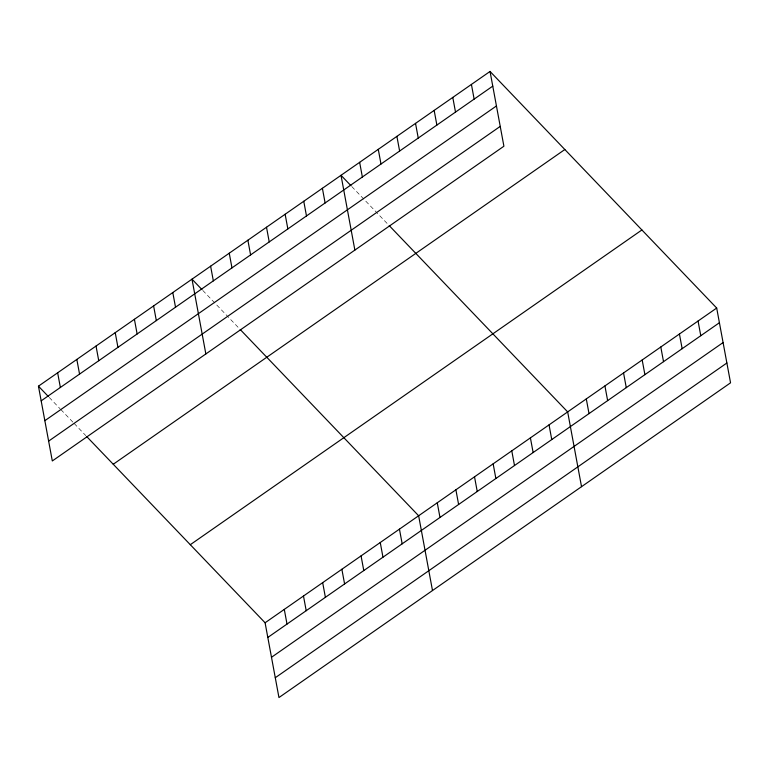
<?xml version="1.0" encoding="UTF-8"?>
<svg xmlns="http://www.w3.org/2000/svg" width="769" height="769" viewBox="0 0 769 769"><rect width="100%" height="100%" fill="white"/><g stroke="black" fill="none" stroke-linecap="round" stroke-linejoin="round"><path stroke-width="0.58" stroke-dasharray="3.85 2.88" d="M351.817 186.588L388.383 224.759M202.795 290.442L239.361 328.613M49.254 397.448L60.059 408.733M60.886 409.598L73.353 422.614M74.189 423.479L85.82 435.629"/><path stroke-width="1.15" d="M490.045 71.45L503.906 146.225L52.311 460.958L38.45 386.173L490.045 71.45L716.689 308.042L730.55 382.827L278.955 697.55L265.094 622.775L86.647 436.494M41.17 400.851L492.766 86.128M44.842 420.691L496.438 105.959M48.63 441.118L500.225 126.395M113.245 464.255L564.84 149.522M190.308 544.692L641.894 229.969M265.094 622.775L716.689 308.042M267.814 637.453L719.409 322.73M271.495 657.284L723.091 342.561M275.283 677.72L726.878 362.997M350.991 185.714L341.013 175.303L354.874 250.088M389.22 225.625L567.666 411.905L581.527 486.681M201.968 289.577L191.99 279.166L205.852 353.942M240.188 329.488L418.644 515.768L432.495 590.544M38.45 386.173L48.418 396.583M698.06 321.029L700.78 335.707M679.431 334.015L682.151 348.693M660.802 346.992L663.522 361.67M642.182 359.979L644.903 374.657M623.553 372.955L626.274 387.643M604.924 385.942L607.645 400.62M586.295 398.928L589.016 413.607M549.037 424.892L551.758 439.57M471.416 84.427L474.137 99.105M530.408 437.869L533.128 452.547M452.787 97.413L455.508 112.091M511.779 450.855L514.499 465.533M434.158 110.39L436.879 125.078M493.15 463.832L495.87 478.52M415.529 123.376L418.249 138.055M474.521 476.818L477.241 491.497M396.9 136.363L399.62 151.041M455.892 489.805L458.612 504.483M378.271 149.34L380.991 164.018M437.263 502.782L439.983 517.46M359.642 162.326L362.362 177.005M399.447 529.139L402.168 543.827M322.394 188.29L325.114 202.968M380.251 542.52L382.972 557.198M303.765 201.276L306.485 215.954M361.065 555.891L363.785 570.579M285.136 214.253L287.856 228.931M341.869 569.271L344.589 583.95M266.507 227.24L269.227 241.918M322.672 582.642L325.393 597.33M247.878 240.216L250.598 254.904M303.486 596.023L306.206 610.701M229.249 253.203L231.969 267.881M284.29 609.394L287.01 624.082M210.619 266.189L213.34 280.868M172.794 292.547L175.524 307.225M153.608 305.918L156.328 320.596M134.412 319.298L137.132 333.977M115.225 332.669L117.945 347.348M96.029 346.05L98.749 360.728M76.833 359.421L79.553 374.099M57.646 372.802L60.367 387.48"/></g></svg>
